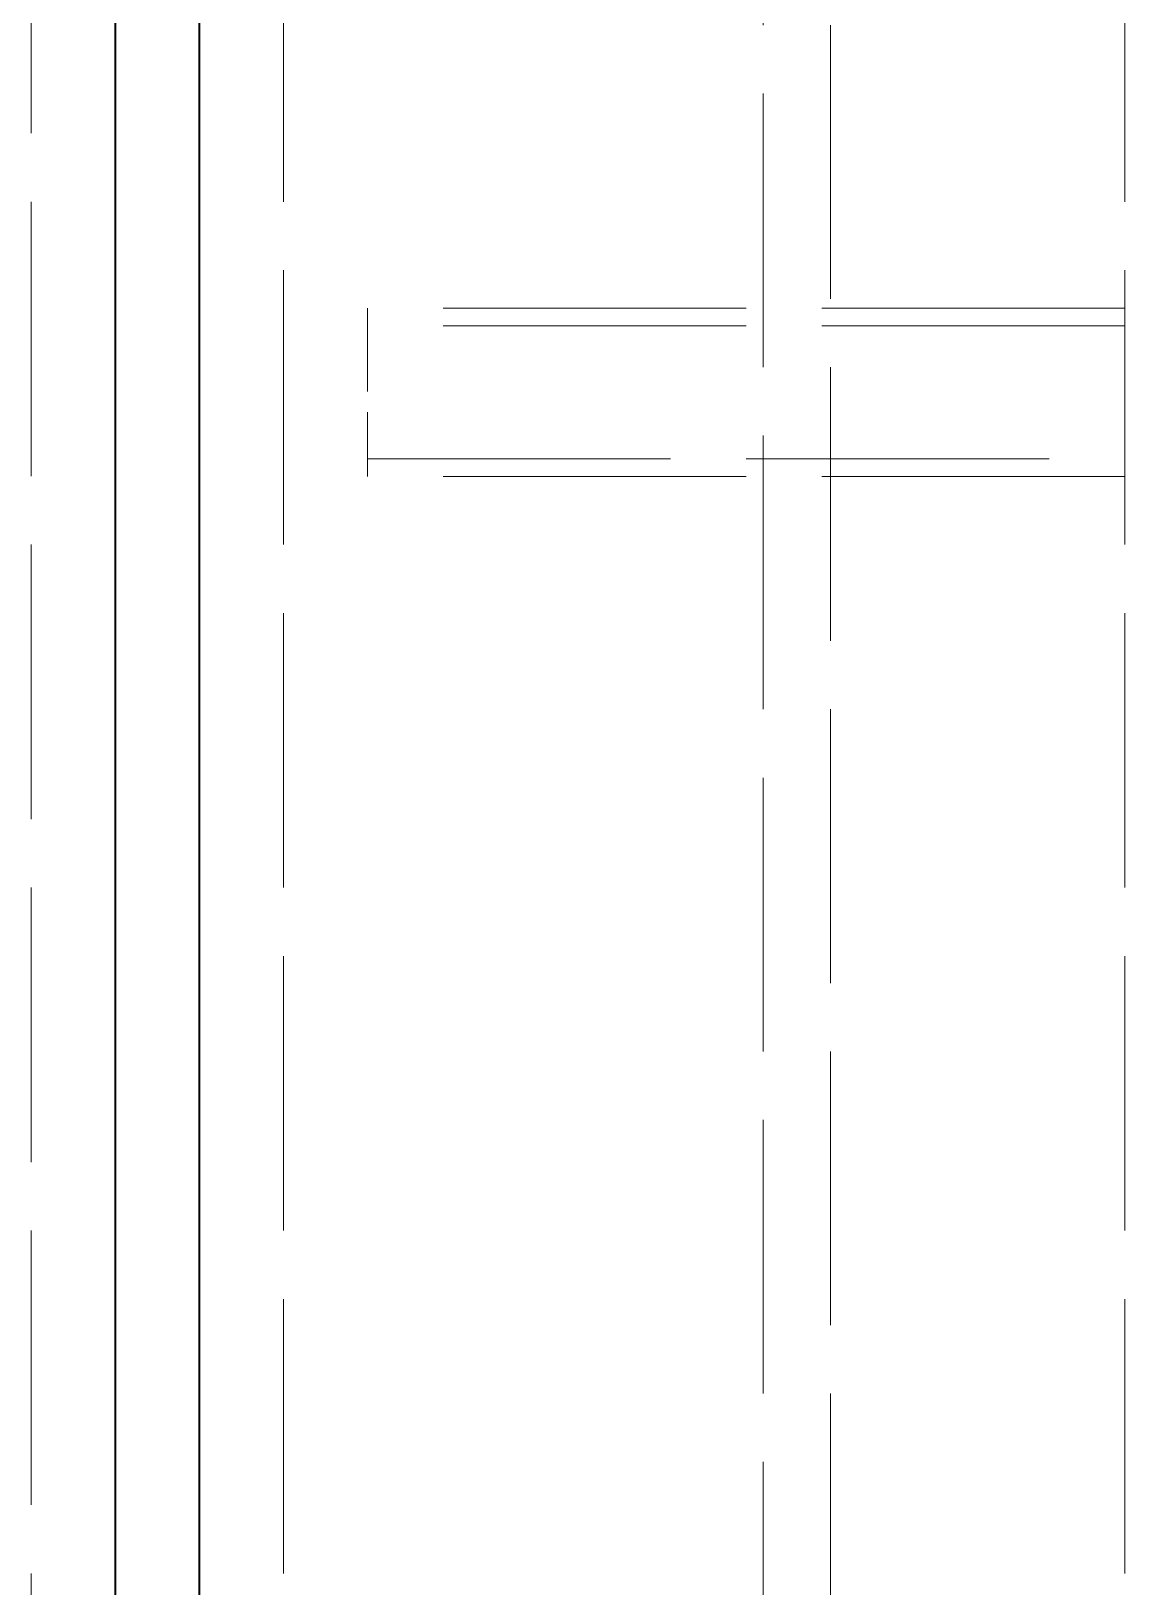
# Model space of a CAD drawing. Header units: millimetres. Extents: x 0 to 2523, y 0 to 1782.
# Drawn here: x 502.71 to 528.71, y 740.18 to 777.15 of the extents above; entities that cross this region are included whole.
import ezdxf

# ---------------------------------------------------------------- set-up
doc = ezdxf.new("R2010")
doc.units = ezdxf.units.MM
doc.header["$LTSCALE"] = 3
doc.linetypes.add('DASHED', pattern=[0.2067, 0.1654, -0.0413])
doc.layers.add('가려진 것(ISO)', color=2, linetype='DASHED', lineweight=18)
doc.layers.add('가시적인 것(ISO)', color=3, linetype='Continuous', lineweight=40)

msp = doc.modelspace()

# ---------------------------------------------------------------- linework, layer by layer
at = {"layer": '가려진 것(ISO)', "ltscale": 13.141838}
for p, q in [((502.7116, 1099.0669), (502.7116, 553.0669)), ((508.7116, 553.0669), (508.7116, 1099.0669)), ((528.7116, 553.0669), (528.7116, 1099.0669))]:
    msp.add_line(p, q, dxfattribs=at)
at = {"layer": '가려진 것(ISO)', "ltscale": 13.109228}
for p, q in [((520.1116, 574.0669), (520.1116, 1078.0669)), ((521.7116, 1078.0669), (521.7116, 574.0669))]:
    msp.add_line(p, q, dxfattribs=at)
at = {"layer": '가려진 것(ISO)', "ltscale": 3.989087}
msp.add_line((510.7116, 770.5669), (510.7116, 766.5669), dxfattribs=at)
at = {"layer": '가려진 것(ISO)', "ltscale": 14.513788}
for p, q in [((528.7116, 770.5669), (510.7116, 770.5669)), ((528.7116, 770.1489), (510.7116, 770.1489)), ((510.7116, 766.9849), (528.7116, 766.9849)), ((528.7116, 766.5669), (510.7116, 766.5669))]:
    msp.add_line(p, q, dxfattribs=at)
at = {"layer": '가시적인 것(ISO)'}
for p, q in [((504.7116, 1101.0669), (504.7116, 551.0669)), ((506.7116, 551.0669), (506.7116, 1101.0669))]:
    msp.add_line(p, q, dxfattribs=at)

doc.saveas('drawing.dxf')
